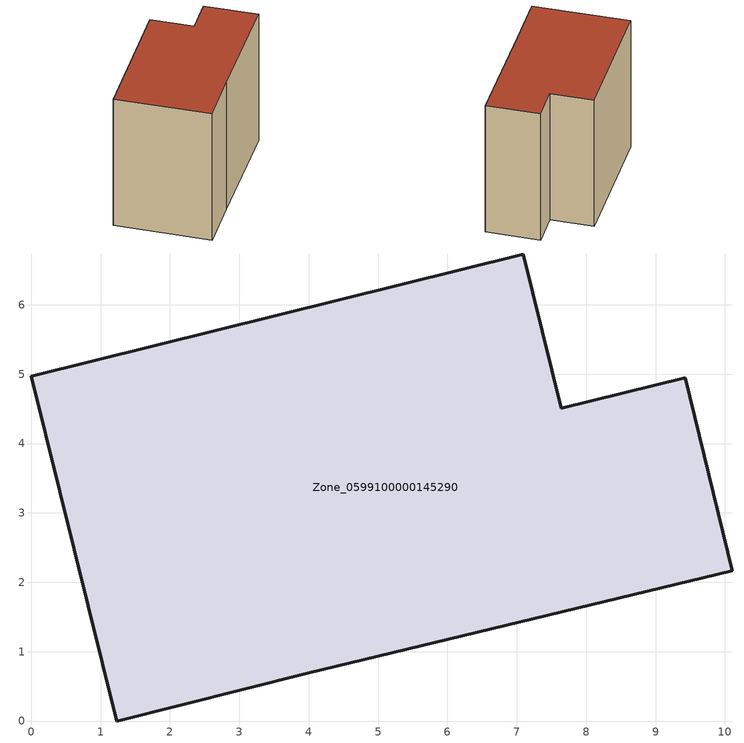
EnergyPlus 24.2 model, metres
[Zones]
Zone_0599100000145290
 floor ground (C_G): 1.23,0 0,4.97 7.09,6.73 7.64,4.51 9.43,4.95 10.11,2.16 3.98,0.69 z0
 wall outside (C_F): 7.64,4.51 7.09,6.73 0,4.97 1.23,0 3.98,0.69 10.11,2.16 9.43,4.95 7.64,4.51 z0:7.63
 roof outside (C_R): 10.11,2.16 9.43,4.95 7.64,4.51 7.09,6.73 0,4.97 1.23,0 3.98,0.69 z7.63
[BUILDING]
Pand.0599100000145290: North Axis=0; Terrain=City; Loads Convergence Tolerance Value=0.04; Temperature Convergence Tolerance Value=0.4; Solar Distribution=FullExterior; Maximum Number of Warmup Days=25; Minimum Number of Warmup Days=1
[Site:Location]
Rotterdam.The.Hague.AP_ZH_NLD Design_Conditions: Latitude=51.96; Longitude=4.45; Time Zone=1; Elevation=-4.5
[SITE:GROUNDTEMPERATURE:BUILDINGSURFACE]
18, 18, 18, 18, 18, 18, 18, 18, 18, 18, 18, 18
[MATERIAL] Thermal Absorptance=0.9; Solar Absorptance=0.7; Visible Absorptance=0.7
Name | Roughness | Thickness | Conductivity | Density | Specific Heat
G.TC.1946 | MediumSmooth | 0.15 | 1 | 540 | 1210
F.TC.1946 | Rough | 0.3 | 0.857143 | 1920 | 840
R.TC.1946 | MediumRough | 0.2 | 0.909091 | 1500 | 1000
[CONSTRUCTION]
C_G: G.TC.1946
C_F: F.TC.1946
C_R: R.TC.1946
[ZONE]
Zone_0599100000145290: Type=1; Multiplier=1; Ceiling Height=Autocalculate; Volume=Autocalculate; Floor Area=autocalculate; Part of Total Floor Area=Yes
[ZONEINFILTRATION:DESIGNFLOWRATE]
Infil_Zone_0599100000145290: Zone or ZoneList or Space or SpaceList=Zone_0599100000145290; Schedule=AlwaysOn; Design Flow Rate Calculation Method=Flow/Area; Flow Rate per Floor Area=0.003; Constant Term Coefficient=1; Temperature Term Coefficient=0; Velocity Term Coefficient=0; Velocity Squared Term Coefficient=0
[HVACTEMPLATE:ZONE:IDEALLOADSAIRSYSTEM]
Zone_0599100000145290: Maximum Heating Supply Air Temperature=50; Minimum Cooling Supply Air Temperature=13; Maximum Heating Supply Air Humidity Ratio=0.0156; Minimum Cooling Supply Air Humidity Ratio=0.0077; Heating Limit=NoLimit; Cooling Limit=NoLimit; Dehumidification Control Type=ConstantSensibleHeatRatio; Cooling Sensible Heat Ratio=0.7; Dehumidification Setpoint=60; Humidification Control Type=None; Humidification Setpoint=30; Outdoor Air Method=None; Outdoor Air Flow Rate per Person=0.00944; Outdoor Air Flow Rate per Zone Floor Area=0; Outdoor Air Flow Rate per Zone=0; Demand Controlled Ventilation Type=None; Outdoor Air Economizer Type=NoEconomizer; Heat Recovery Type=None; Sensible Heat Recovery Effectiveness=0.7; Latent Heat Recovery Effectiveness=0.65
[ZONECONTROL:THERMOSTAT]
ThermostatControl_Zone_0599100000145290: Zone or ZoneList=Zone_0599100000145290; Control Type Schedule=DualSetpointControlType; Control 1=Thermostat_Zone_0599100000145290; Temperature Difference Between Cutout And Setpoint=0
[THERMOSTATSETPOINT:DUALSETPOINT]
Thermostat_Zone_0599100000145290: Heating Setpoint Temperature Schedule=HeatingSetpoint_Zone_0599100000145290; Cooling Setpoint Temperature Schedule=CoolingSetpoint_Zone_0599100000145290
[SCHEDULE:COMPACT]
HeatingSetpoint_Zone_0599100000145290: Through: 12/31, For: AllDays, Until: 24:00, 21
CoolingSetpoint_Zone_0599100000145290: Through: 12/31, For: AllDays, Until: 24:00, 24
DualSetpointControlType: Through: 12/31, For: AllDays, Until: 24:00, 4
AlwaysOn: Through: 12/31, For: AllDays, Until: 24:00, 1
